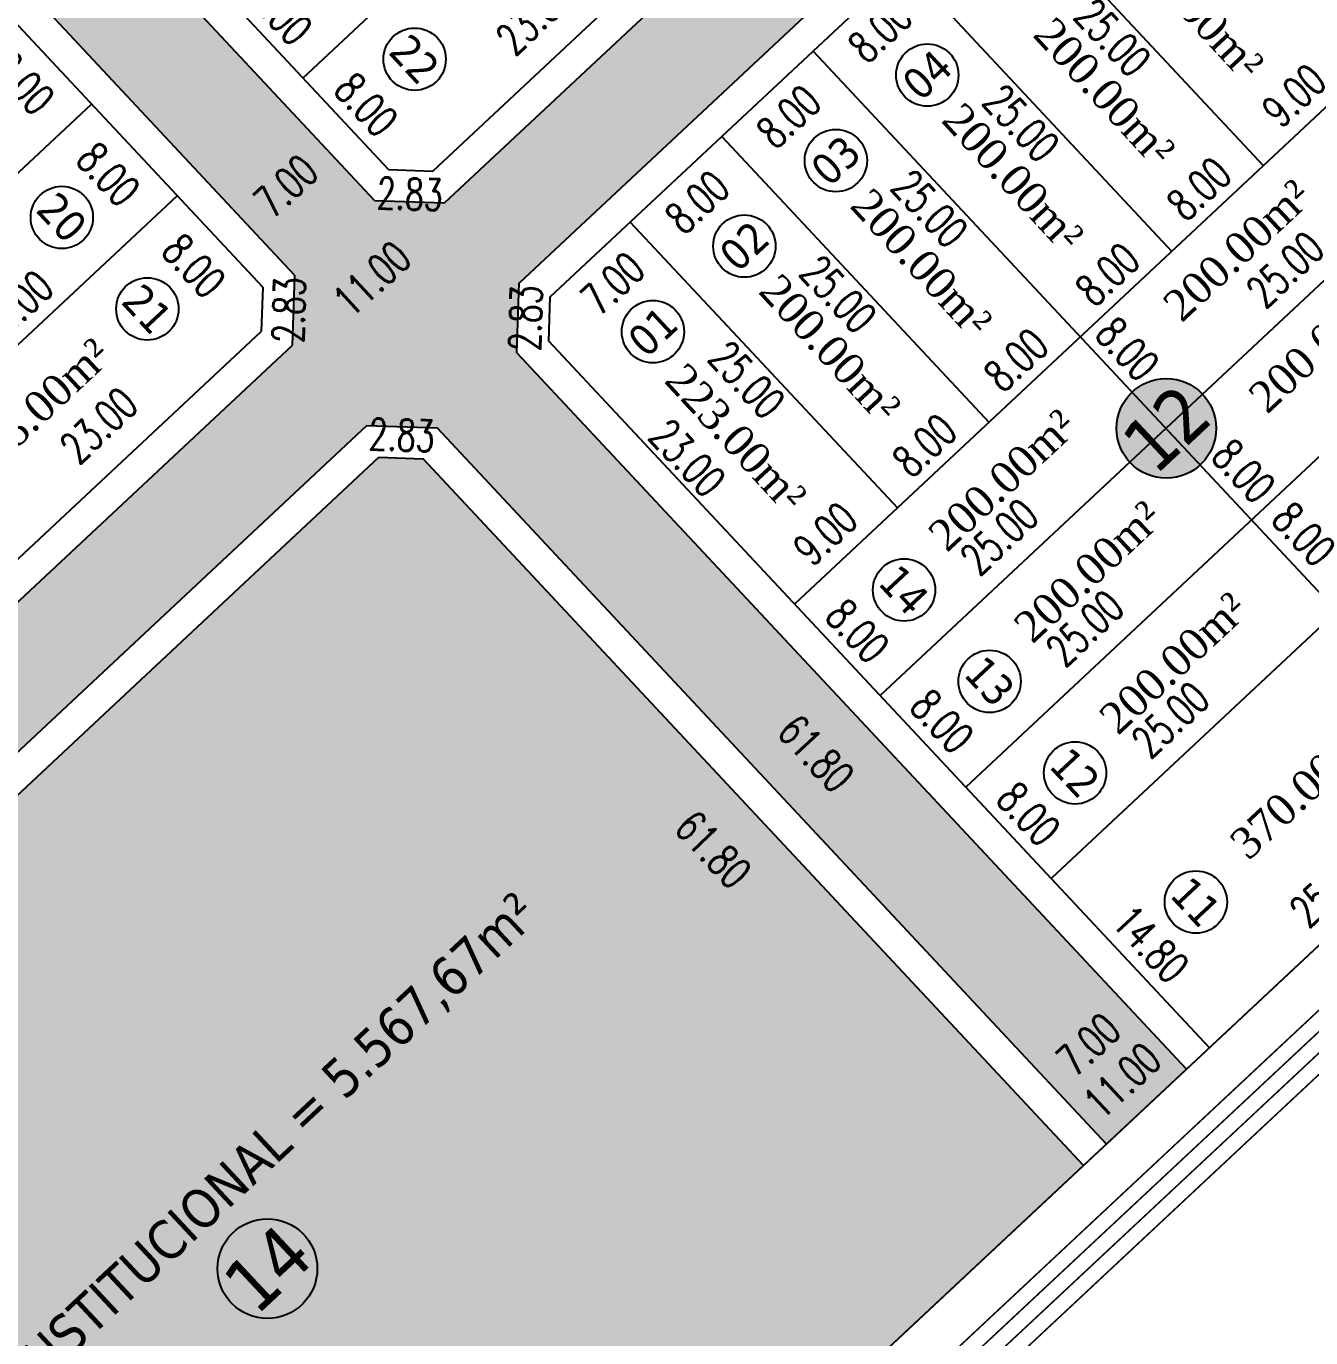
# Model space of a CAD drawing. Header units: metres. Extents: x 437145 to 438174, y 9614495 to 9615043.
# Drawn here: x 437581.3 to 437663.3, y 9614763.3 to 9614847.1 of the extents above; entities that cross this region are included whole.
import ezdxf

# ---------------------------------------------------------------- set-up
doc = ezdxf.new("R2010")
doc.units = ezdxf.units.M
doc.header["$PDMODE"] = 35
doc.header["$PDSIZE"] = 0.1
for name, color, linetype in [('AREA', 7, 'Continuous'), ('COTAS', 10, 'Continuous'), ('Layer3', 1, 'Continuous'), ('M_FIO', 32, 'Continuous'), ('MEIO_FIO', 7, 'Continuous'), ('ÁREA', 7, 'Continuous')]:
    doc.layers.add(name, color=color, linetype=linetype)
doc.layers.add('Borda da Terraplenagem', color=7, linetype='Continuous', lineweight=13)
doc.styles.add('COTAS', font='romans.shx', dxfattribs={"width": 0.7})
doc.styles.add('tahoma', font='tahoma.ttf')
doc.styles.add('ÁREA', font='times.ttf', dxfattribs={"height": 2})
doc.dimstyles.new('C-75', dxfattribs={"dimtxt": 2, "dimasz": 0.2, "dimexe": 0, "dimexo": 0, "dimgap": 1, "dimtad": 0, "dimzin": 4, "dimdsep": 46, "dimtxsty": 'COTAS', "dimblk1": 'BOL-COT', "dimblk2": 'BOL-COT', "dimsah": 1, "dimcen": 0.1, "dimse1": 1, "dimse2": 1, "dimsd1": 1, "dimsd2": 1, "dimclrd": 8, "dimclre": 256, "dimaunit": 1, "dimadec": 3, "dimazin": 0, "dimtfac": 0.5, "dimtix": 1, "dimtmove": 0, "dimatfit": 3, "dimldrblk": 'BOL-COT', "dimfxl": 1, "dimtolj": 1, "dimtzin": 0, "dimarcsym": 0})

# ---------------------------------------------------------------- blocks, each defined once
blk = doc.blocks.new('*D86')
at = {"layer": 'Defpoints', "color": 0, "transparency": 16777216}
for p in [(2804.28, 943.556), (2804.281, 928.756), (2806.074, 928.756)]:
    blk.add_point(p, dxfattribs=at)
at = {"layer": 'Layer3', "transparency": 16777216, "insert": (2806.074, 936.156), "char_height": 2, "attachment_point": 5, "rotation": 270.00204, "style": 'COTAS'}
blk.add_mtext('\\A1;14.80', dxfattribs=at)
blk = doc.blocks.new('BOL-COT')
at = {"layer": 'COTAS'}
for p, q in [((-2, 0), (2, 0)), ((0, -3), (0, 3))]:
    blk.add_line(p, q, dxfattribs=at)
blk.add_circle((0, 0), 0.4, dxfattribs=at)
blk = doc.blocks.new('*D87')
at = {"layer": 'Defpoints', "color": 0, "transparency": 16777216}
for p in [(2845.278, 992.558), (2843.838, 967.558), (2845.279, 967.558)]:
    blk.add_point(p, dxfattribs=at)
at = {"layer": 'Layer3', "transparency": 16777216, "insert": (2843.837, 980.112), "char_height": 2, "attachment_point": 5, "rotation": 270.00204, "style": 'COTAS'}
blk.add_mtext('\\A1;25.00', dxfattribs=at)
blk = doc.blocks.new('*D88')
at = {"layer": 'Defpoints', "color": 0, "transparency": 16777216}
for p in [(2854.278, 990.558), (2852.126, 967.558), (2854.279, 967.558)]:
    blk.add_point(p, dxfattribs=at)
at = {"layer": 'Layer3', "transparency": 16777216, "insert": (2852.126, 979.058), "char_height": 2, "attachment_point": 5, "rotation": 270.00204, "style": 'COTAS'}
blk.add_mtext('\\A1;23.00', dxfattribs=at)
blk = doc.blocks.new('*D92')
at = {"layer": 'Defpoints', "color": 0, "transparency": 16777216}
for p in [(2804.279, 967.556), (2804.279, 959.556), (2806.039, 959.556)]:
    blk.add_point(p, dxfattribs=at)
at = {"layer": 'Layer3', "transparency": 16777216, "insert": (2806.039, 963.556), "char_height": 2, "attachment_point": 5, "rotation": 270.00204, "style": 'COTAS'}
blk.add_mtext('\\A1;8.00', dxfattribs=at)
blk = doc.blocks.new('*D93')
at = {"layer": 'Defpoints', "color": 0, "transparency": 16777216}
for p in [(2804.279, 959.656), (2804.28, 951.656), (2806.039, 951.656)]:
    blk.add_point(p, dxfattribs=at)
at = {"layer": 'Layer3', "transparency": 16777216, "insert": (2806.039, 955.656), "char_height": 2, "attachment_point": 5, "rotation": 270.00204, "style": 'COTAS'}
blk.add_mtext('\\A1;8.00', dxfattribs=at)
blk = doc.blocks.new('*D94')
at = {"layer": 'Defpoints', "color": 0, "transparency": 16777216}
for p in [(2804.28, 951.556), (2804.28, 943.556), (2806.039, 943.556)]:
    blk.add_point(p, dxfattribs=at)
at = {"layer": 'Layer3', "transparency": 16777216, "insert": (2806.039, 947.556), "char_height": 2, "attachment_point": 5, "rotation": 270.00204, "style": 'COTAS'}
blk.add_mtext('\\A1;8.00', dxfattribs=at)
blk = doc.blocks.new('*D95')
at = {"layer": 'Defpoints', "color": 0, "transparency": 16777216}
for p in [(2813.279, 969.503), (2804.279, 967.556), (2813.279, 967.556)]:
    blk.add_point(p, dxfattribs=at)
at = {"layer": 'Layer3', "transparency": 16777216, "insert": (2808.779, 969.503), "char_height": 2, "attachment_point": 5, "rotation": 0.00204, "style": 'COTAS'}
blk.add_mtext('\\A1;9.00', dxfattribs=at)
blk = doc.blocks.new('*D96')
at = {"layer": 'Defpoints', "color": 0, "transparency": 16777216}
for p in [(2821.279, 969.291), (2813.279, 967.556), (2821.279, 967.557)]:
    blk.add_point(p, dxfattribs=at)
at = {"layer": 'Layer3', "transparency": 16777216, "insert": (2817.279, 969.291), "char_height": 2, "attachment_point": 5, "rotation": 0.00204, "style": 'COTAS'}
blk.add_mtext('\\A1;8.00', dxfattribs=at)
blk = doc.blocks.new('*D97')
at = {"layer": 'Defpoints', "color": 0, "transparency": 16777216}
for p in [(2829.279, 969.291), (2821.279, 967.557), (2829.279, 967.557)]:
    blk.add_point(p, dxfattribs=at)
at = {"layer": 'Layer3', "transparency": 16777216, "insert": (2825.279, 969.291), "char_height": 2, "attachment_point": 5, "rotation": 0.00204, "style": 'COTAS'}
blk.add_mtext('\\A1;8.00', dxfattribs=at)
blk = doc.blocks.new('*D98')
at = {"layer": 'Defpoints', "color": 0, "transparency": 16777216}
for p in [(2837.279, 969.291), (2829.279, 967.557), (2837.279, 967.557)]:
    blk.add_point(p, dxfattribs=at)
at = {"layer": 'Layer3', "transparency": 16777216, "insert": (2833.279, 969.291), "char_height": 2, "attachment_point": 5, "rotation": 0.00204, "style": 'COTAS'}
blk.add_mtext('\\A1;8.00', dxfattribs=at)
blk = doc.blocks.new('*D99')
at = {"layer": 'Defpoints', "color": 0, "transparency": 16777216}
for p in [(2845.279, 969.292), (2837.279, 967.557), (2845.279, 967.558)]:
    blk.add_point(p, dxfattribs=at)
at = {"layer": 'Layer3', "transparency": 16777216, "insert": (2841.279, 969.292), "char_height": 2, "attachment_point": 5, "rotation": 0.00204, "style": 'COTAS'}
blk.add_mtext('\\A1;8.00', dxfattribs=at)
blk = doc.blocks.new('*D100')
at = {"layer": 'Defpoints', "color": 0, "transparency": 16777216}
for p in [(2854.279, 969.505), (2845.279, 967.558), (2854.279, 967.558)]:
    blk.add_point(p, dxfattribs=at)
at = {"layer": 'Layer3', "transparency": 16777216, "insert": (2849.779, 969.504), "char_height": 2, "attachment_point": 5, "rotation": 0.00204, "style": 'COTAS'}
blk.add_mtext('\\A1;9.00', dxfattribs=at)
blk = doc.blocks.new('*D101')
at = {"layer": 'Defpoints', "color": 0, "transparency": 16777216}
for p in [(2829.28, 930.974), (2804.281, 928.756), (2829.281, 928.757)]:
    blk.add_point(p, dxfattribs=at)
at = {"layer": 'Layer3', "transparency": 16777216, "insert": (2816.78, 930.973), "char_height": 2, "attachment_point": 5, "rotation": 0.00204, "style": 'COTAS'}
blk.add_mtext('\\A1;25.00', dxfattribs=at)
blk = doc.blocks.new('*D102')
at = {"layer": 'Defpoints', "color": 0, "transparency": 16777216}
for p in [(2829.28, 945.774), (2804.28, 943.556), (2829.28, 943.557)]:
    blk.add_point(p, dxfattribs=at)
at = {"layer": 'Layer3', "transparency": 16777216, "insert": (2816.78, 945.773), "char_height": 2, "attachment_point": 5, "rotation": 0.00204, "style": 'COTAS'}
blk.add_mtext('\\A1;25.00', dxfattribs=at)
blk = doc.blocks.new('*D103')
at = {"layer": 'Defpoints', "color": 0, "transparency": 16777216}
for p in [(2829.28, 953.774), (2804.28, 951.556), (2829.28, 951.557)]:
    blk.add_point(p, dxfattribs=at)
at = {"layer": 'Layer3', "transparency": 16777216, "insert": (2816.78, 953.773), "char_height": 2, "attachment_point": 5, "rotation": 0.00204, "style": 'COTAS'}
blk.add_mtext('\\A1;25.00', dxfattribs=at)
blk = doc.blocks.new('*D104')
at = {"layer": 'Defpoints', "color": 0, "transparency": 16777216}
for p in [(2829.279, 961.774), (2804.279, 959.556), (2829.279, 959.557)]:
    blk.add_point(p, dxfattribs=at)
at = {"layer": 'Layer3', "transparency": 16777216, "insert": (2816.779, 961.773), "char_height": 2, "attachment_point": 5, "rotation": 0.00204, "style": 'COTAS'}
blk.add_mtext('\\A1;25.00', dxfattribs=at)
blk = doc.blocks.new('*D106')
at = {"layer": 'Defpoints', "color": 0, "transparency": 16777216}
for p in [(2854.28, 945.775), (2829.28, 943.557), (2854.28, 943.558)]:
    blk.add_point(p, dxfattribs=at)
at = {"layer": 'Layer3', "transparency": 16777216, "insert": (2841.78, 945.774), "char_height": 2, "attachment_point": 5, "rotation": 0.00204, "style": 'COTAS'}
blk.add_mtext('\\A1;25.00', dxfattribs=at)
blk = doc.blocks.new('*D107')
at = {"layer": 'Defpoints', "color": 0, "transparency": 16777216}
for p in [(2854.28, 953.775), (2829.28, 951.557), (2854.28, 951.558)]:
    blk.add_point(p, dxfattribs=at)
at = {"layer": 'Layer3', "transparency": 16777216, "insert": (2841.78, 953.774), "char_height": 2, "attachment_point": 5, "rotation": 0.00204, "style": 'COTAS'}
blk.add_mtext('\\A1;25.00', dxfattribs=at)
blk = doc.blocks.new('*D108')
at = {"layer": 'Defpoints', "color": 0, "transparency": 16777216}
for p in [(2854.279, 961.775), (2829.279, 959.557), (2854.279, 959.558)]:
    blk.add_point(p, dxfattribs=at)
at = {"layer": 'Layer3', "transparency": 16777216, "insert": (2841.779, 961.774), "char_height": 2, "attachment_point": 5, "rotation": 0.00204, "style": 'COTAS'}
blk.add_mtext('\\A1;25.00', dxfattribs=at)
blk = doc.blocks.new('*D109')
at = {"layer": 'Defpoints', "color": 0, "transparency": 16777216}
for p in [(2837.278, 992.557), (2835.838, 967.557), (2837.279, 967.557)]:
    blk.add_point(p, dxfattribs=at)
at = {"layer": 'Layer3', "transparency": 16777216, "insert": (2835.837, 980.112), "char_height": 2, "attachment_point": 5, "rotation": 270.00204, "style": 'COTAS'}
blk.add_mtext('\\A1;25.00', dxfattribs=at)
blk = doc.blocks.new('*D110')
at = {"layer": 'Defpoints', "color": 0, "transparency": 16777216}
for p in [(2829.278, 992.557), (2827.838, 967.557), (2829.279, 967.557)]:
    blk.add_point(p, dxfattribs=at)
at = {"layer": 'Layer3', "transparency": 16777216, "insert": (2827.837, 980.112), "char_height": 2, "attachment_point": 5, "rotation": 270.00204, "style": 'COTAS'}
blk.add_mtext('\\A1;25.00', dxfattribs=at)
blk = doc.blocks.new('*D111')
at = {"layer": 'Defpoints', "color": 0, "transparency": 16777216}
for p in [(2821.278, 992.557), (2819.838, 967.557), (2821.279, 967.557)]:
    blk.add_point(p, dxfattribs=at)
at = {"layer": 'Layer3', "transparency": 16777216, "insert": (2819.837, 980.111), "char_height": 2, "attachment_point": 5, "rotation": 270.00204, "style": 'COTAS'}
blk.add_mtext('\\A1;25.00', dxfattribs=at)
blk = doc.blocks.new('*D112')
at = {"layer": 'Defpoints', "color": 0, "transparency": 16777216}
for p in [(2813.278, 992.556), (2811.838, 967.556), (2813.279, 967.556)]:
    blk.add_point(p, dxfattribs=at)
at = {"layer": 'Layer3', "transparency": 16777216, "insert": (2811.837, 980.111), "char_height": 2, "attachment_point": 5, "rotation": 270.00204, "style": 'COTAS'}
blk.add_mtext('\\A1;25.00', dxfattribs=at)
blk = doc.blocks.new('*D113')
at = {"layer": 'Defpoints', "color": 0, "transparency": 16777216}
for p in [(2821.278, 990.565), (2813.278, 988.831), (2821.278, 988.831)]:
    blk.add_point(p, dxfattribs=at)
at = {"layer": 'Layer3', "transparency": 16777216, "insert": (2817.278, 990.565), "char_height": 2, "attachment_point": 5, "rotation": 0.00204, "style": 'COTAS'}
blk.add_mtext('\\A1;8.00', dxfattribs=at)
blk = doc.blocks.new('*D114')
at = {"layer": 'Defpoints', "color": 0, "transparency": 16777216}
for p in [(2829.278, 990.565), (2821.278, 988.831), (2829.278, 988.831)]:
    blk.add_point(p, dxfattribs=at)
at = {"layer": 'Layer3', "transparency": 16777216, "insert": (2825.278, 990.565), "char_height": 2, "attachment_point": 5, "rotation": 0.00204, "style": 'COTAS'}
blk.add_mtext('\\A1;8.00', dxfattribs=at)
blk = doc.blocks.new('*D115')
at = {"layer": 'Defpoints', "color": 0, "transparency": 16777216}
for p in [(2837.278, 990.566), (2829.278, 988.831), (2837.278, 988.831)]:
    blk.add_point(p, dxfattribs=at)
at = {"layer": 'Layer3', "transparency": 16777216, "insert": (2833.278, 990.565), "char_height": 2, "attachment_point": 5, "rotation": 0.00204, "style": 'COTAS'}
blk.add_mtext('\\A1;8.00', dxfattribs=at)
blk = doc.blocks.new('*D118')
at = {"layer": 'Defpoints', "color": 0, "transparency": 16777216}
for p in [(2806.278, 992.567), (2813.278, 992.556), (2806.275, 990.461)]:
    blk.add_point(p, dxfattribs=at)
at = {"layer": 'Layer3', "transparency": 16777216, "insert": (2809.775, 990.455), "char_height": 2, "attachment_point": 5, "rotation": 359.91214, "style": 'COTAS'}
blk.add_mtext('\\A1;7.00', dxfattribs=at)
blk = doc.blocks.new('*D119')
at = {"layer": 'Defpoints', "color": 0, "transparency": 16777216}
for p in [(2832.999, 968.943), (2830.94, 960.943), (2832.999, 960.943)]:
    blk.add_point(p, dxfattribs=at)
at = {"layer": 'Layer3', "transparency": 16777216, "insert": (2830.94, 964.943), "char_height": 2, "attachment_point": 5, "rotation": 270.00204, "style": 'COTAS'}
blk.add_mtext('\\A1;8.00', dxfattribs=at)
blk = doc.blocks.new('*D120')
at = {"layer": 'Defpoints', "color": 0, "transparency": 16777216}
for p in [(2833.098, 958.174), (2831.04, 950.174), (2833.099, 950.174)]:
    blk.add_point(p, dxfattribs=at)
at = {"layer": 'Layer3', "transparency": 16777216, "insert": (2831.04, 954.174), "char_height": 2, "attachment_point": 5, "rotation": 270.00204, "style": 'COTAS'}
blk.add_mtext('\\A1;8.00', dxfattribs=at)
blk = doc.blocks.new('*D122')
at = {"layer": 'Defpoints', "color": 0, "transparency": 16777216}
for p in [(2833.158, 952.605), (2831.099, 944.605), (2833.158, 944.605)]:
    blk.add_point(p, dxfattribs=at)
at = {"layer": 'Layer3', "transparency": 16777216, "insert": (2831.099, 948.605), "char_height": 2, "attachment_point": 5, "rotation": 270.00204, "style": 'COTAS'}
blk.add_mtext('\\A1;8.00', dxfattribs=at)
blk = doc.blocks.new('*D714')
at = {"layer": 'Defpoints', "color": 0, "transparency": 16777216}
for p in [(2793.277, 1029.556), (2790.998, 1021.556), (2793.277, 1021.556)]:
    blk.add_point(p, dxfattribs=at)
at = {"layer": 'Layer3', "transparency": 16777216, "insert": (2790.997, 1025.556), "char_height": 2, "attachment_point": 5, "rotation": 270.00204, "style": 'COTAS'}
blk.add_mtext('\\A1;8.00', dxfattribs=at)
blk = doc.blocks.new('*D715')
at = {"layer": 'Defpoints', "color": 0, "transparency": 16777216}
for p in [(2768.277, 1023.399), (2768.277, 1021.555), (2793.277, 1021.556)]:
    blk.add_point(p, dxfattribs=at)
at = {"layer": 'Layer3', "transparency": 16777216, "insert": (2780.777, 1023.399), "char_height": 2, "attachment_point": 5, "rotation": 0.00204, "style": 'COTAS'}
blk.add_mtext('\\A1;25.00', dxfattribs=at)
blk = doc.blocks.new('*D719')
at = {"layer": 'Defpoints', "color": 0, "transparency": 16777216}
for p in [(2793.277, 1021.556), (2790.998, 1013.556), (2793.278, 1013.556)]:
    blk.add_point(p, dxfattribs=at)
at = {"layer": 'Layer3', "transparency": 16777216, "insert": (2790.998, 1017.556), "char_height": 2, "attachment_point": 5, "rotation": 270.00204, "style": 'COTAS'}
blk.add_mtext('\\A1;8.00', dxfattribs=at)
blk = doc.blocks.new('*D720')
at = {"layer": 'Defpoints', "color": 0, "transparency": 16777216}
for p in [(2768.277, 1015.399), (2768.278, 1013.555), (2793.278, 1013.556)]:
    blk.add_point(p, dxfattribs=at)
at = {"layer": 'Layer3', "transparency": 16777216, "insert": (2780.777, 1015.399), "char_height": 2, "attachment_point": 5, "rotation": 0.00204, "style": 'COTAS'}
blk.add_mtext('\\A1;25.00', dxfattribs=at)
blk = doc.blocks.new('*D724')
at = {"layer": 'Defpoints', "color": 0, "transparency": 16777216}
for p in [(2793.278, 1013.556), (2790.998, 1005.556), (2793.278, 1005.556)]:
    blk.add_point(p, dxfattribs=at)
at = {"layer": 'Layer3', "transparency": 16777216, "insert": (2790.998, 1009.556), "char_height": 2, "attachment_point": 5, "rotation": 270.00204, "style": 'COTAS'}
blk.add_mtext('\\A1;8.00', dxfattribs=at)
blk = doc.blocks.new('*D725')
at = {"layer": 'Defpoints', "color": 0, "transparency": 16777216}
for p in [(2768.106, 1006.262), (2768.106, 1002.432), (2791.106, 1002.433)]:
    blk.add_point(p, dxfattribs=at)
at = {"layer": 'Layer3', "transparency": 16777216, "insert": (2779.606, 1006.262), "char_height": 2, "attachment_point": 5, "rotation": 0.00204, "style": 'COTAS'}
blk.add_mtext('\\A1;23.00', dxfattribs=at)
blk = doc.blocks.new('*D812')
at = {"layer": 'Defpoints', "color": 0, "transparency": 16777216}
for p in [(2804.277, 1021.556), (2804.278, 1013.556), (2806.07, 1013.556)]:
    blk.add_point(p, dxfattribs=at)
at = {"layer": 'Layer3', "transparency": 16777216, "insert": (2806.07, 1017.556), "char_height": 2, "attachment_point": 5, "rotation": 270.00204, "style": 'COTAS'}
blk.add_mtext('\\A1;8.00', dxfattribs=at)
blk = doc.blocks.new('*D814')
at = {"layer": 'Defpoints', "color": 0, "transparency": 16777216}
for p in [(2829.277, 1015.592), (2804.278, 1013.547), (2829.278, 1013.557)]:
    blk.add_point(p, dxfattribs=at)
at = {"layer": 'Layer3', "transparency": 16777216, "insert": (2816.777, 1015.587), "char_height": 2, "attachment_point": 5, "rotation": 0.02224, "style": 'COTAS'}
blk.add_mtext('\\A1;25.00', dxfattribs=at)
blk = doc.blocks.new('*D817')
at = {"layer": 'Defpoints', "color": 0, "transparency": 16777216}
for p in [(2804.278, 1013.556), (2804.278, 1005.556), (2806.07, 1005.556)]:
    blk.add_point(p, dxfattribs=at)
at = {"layer": 'Layer3', "transparency": 16777216, "insert": (2806.07, 1009.556), "char_height": 2, "attachment_point": 5, "rotation": 270.00204, "style": 'COTAS'}
blk.add_mtext('\\A1;8.00', dxfattribs=at)
blk = doc.blocks.new('*D818')
at = {"layer": 'Defpoints', "color": 0, "transparency": 16777216}
for p in [(2829.278, 1006.307), (2806.278, 1003.556), (2829.278, 1003.557)]:
    blk.add_point(p, dxfattribs=at)
at = {"layer": 'Layer3', "transparency": 16777216, "insert": (2817.778, 1006.307), "char_height": 2, "attachment_point": 5, "rotation": 0.00204, "style": 'COTAS'}
blk.add_mtext('\\A1;23.00', dxfattribs=at)
blk = doc.blocks.new('*D843')
at = {"layer": 'Defpoints', "color": 0, "transparency": 16777216}
for p in [(2793.567, 1005.282), (2791.567, 1003.282), (2792.501, 1002.348)]:
    blk.add_point(p, dxfattribs=at)
at = {"layer": 'Layer3', "transparency": 16777216, "insert": (2793.501, 1003.348), "char_height": 2, "attachment_point": 5, "rotation": 45.00205, "style": 'COTAS'}
blk.add_mtext('\\A1;2.83', dxfattribs=at)
blk = doc.blocks.new('*D844')
at = {"layer": 'Defpoints', "color": 0, "transparency": 16777216}
for p in [(2804.278, 1005.556), (2806.278, 1003.556), (2805.212, 1002.49)]:
    blk.add_point(p, dxfattribs=at)
at = {"layer": 'Layer3', "transparency": 16777216, "insert": (2804.212, 1003.49), "char_height": 2, "attachment_point": 5, "rotation": 315.00204, "style": 'COTAS'}
blk.add_mtext('\\A1;2.83', dxfattribs=at)
blk = doc.blocks.new('*D908')
at = {"layer": 'Defpoints', "color": 0, "transparency": 16777216}
for p in [(2793.278, 990.556), (2789.77, 928.756), (2793.281, 928.756)]:
    blk.add_point(p, dxfattribs=at)
at = {"layer": 'Layer3', "transparency": 16777216, "insert": (2789.769, 959.656), "char_height": 2, "attachment_point": 5, "rotation": 270.00204, "style": 'COTAS'}
blk.add_mtext('\\A1;61.80', dxfattribs=at)
blk = doc.blocks.new('*D849')
at = {"layer": 'Defpoints', "color": 0, "transparency": 16777216}
for p in [(2791.278, 992.556), (2794.317, 991.595), (2793.278, 990.556)]:
    blk.add_point(p, dxfattribs=at)
at = {"layer": 'Layer3', "transparency": 16777216, "insert": (2793.317, 992.595), "char_height": 2, "attachment_point": 5, "rotation": 315.00204, "style": 'COTAS'}
blk.add_mtext('\\A1;2.83', dxfattribs=at)
blk = doc.blocks.new('*D870')
at = {"layer": 'Defpoints', "color": 0, "transparency": 16777216}
for p in [(2805.194, 993.64), (2806.278, 992.556), (2804.278, 990.556)]:
    blk.add_point(p, dxfattribs=at)
at = {"layer": 'Layer3', "transparency": 16777216, "insert": (2804.194, 992.64), "char_height": 2, "attachment_point": 5, "rotation": 45.00204, "style": 'COTAS'}
blk.add_mtext('\\A1;2.83', dxfattribs=at)
blk = doc.blocks.new('*D874')
at = {"layer": 'Defpoints', "color": 0, "transparency": 16777216}
for p in [(2804.28, 931.028), (2793.281, 928.756), (2804.281, 928.756)]:
    blk.add_point(p, dxfattribs=at)
at = {"layer": 'Layer3', "transparency": 16777216, "insert": (2798.78, 931.028), "char_height": 2, "attachment_point": 5, "rotation": 0.00204, "style": 'COTAS'}
blk.add_mtext('\\A1;11.00', dxfattribs=at)
blk = doc.blocks.new('*D875')
at = {"layer": 'Defpoints', "color": 0, "transparency": 16777216}
for p in [(2795.28, 934.72), (2802.28, 934.72), (2802.28, 934.186)]:
    blk.add_point(p, dxfattribs=at)
at = {"layer": 'Layer3', "transparency": 16777216, "insert": (2798.78, 934.186), "char_height": 2, "attachment_point": 5, "rotation": 0.00204, "style": 'COTAS'}
blk.add_mtext('\\A1;7.00', dxfattribs=at)
blk = doc.blocks.new('*D884')
at = {"layer": 'Defpoints', "color": 0, "transparency": 16777216}
for p in [(2793.278, 1005.664), (2804.278, 1005.556), (2804.234, 1001.132)]:
    blk.add_point(p, dxfattribs=at)
at = {"layer": 'Layer3', "transparency": 16777216, "insert": (2798.734, 1001.186), "char_height": 2, "attachment_point": 5, "rotation": 359.43568, "style": 'COTAS'}
blk.add_mtext('\\A1;11.00', dxfattribs=at)
blk = doc.blocks.new('*D885')
at = {"layer": 'Defpoints', "color": 0, "transparency": 16777216}
for p in [(2795.278, 1009.266), (2802.278, 1009.266), (2802.278, 1009.266)]:
    blk.add_point(p, dxfattribs=at)
at = {"layer": 'Layer3', "transparency": 16777216, "insert": (2798.778, 1009.266), "char_height": 2, "attachment_point": 5, "rotation": 0.00204, "style": 'COTAS'}
blk.add_mtext('\\A1;7.00', dxfattribs=at)
blk = doc.blocks.new('*D904')
at = {"layer": 'Defpoints', "color": 0, "transparency": 16777216}
for p in [(2804.278, 990.556), (2805.652, 990.556), (2804.279, 967.556)]:
    blk.add_point(p, dxfattribs=at)
at = {"layer": 'Layer3', "transparency": 16777216, "insert": (2805.652, 979.056), "char_height": 2, "attachment_point": 5, "rotation": 270.00204, "style": 'COTAS'}
blk.add_mtext('\\A1;23.00', dxfattribs=at)
blk = doc.blocks.new('*D905')
at = {"layer": 'Defpoints', "color": 0, "transparency": 16777216}
for p in [(2798.758, 990.556), (2804.278, 990.556), (2804.281, 928.756)]:
    blk.add_point(p, dxfattribs=at)
at = {"layer": 'Layer3', "transparency": 16777216, "insert": (2798.759, 959.656), "char_height": 2, "attachment_point": 5, "rotation": 270.00204, "style": 'COTAS'}
blk.add_mtext('\\A1;61.80', dxfattribs=at)
blk = doc.blocks.new('*D913')
at = {"layer": 'Defpoints', "color": 0, "transparency": 16777216}
for p in [(2791.28, 932.099), (2703.951, 928.74), (2791.281, 928.743)]:
    blk.add_point(p, dxfattribs=at)
at = {"layer": 'Layer3', "transparency": 16777216, "insert": (2748.874, 932.097), "char_height": 2, "attachment_point": 5, "rotation": 0.00204, "style": 'COTAS'}
blk.add_mtext('\\A1;87.33', dxfattribs=at)
blk = doc.blocks.new('*D914')
at = {"layer": 'Defpoints', "color": 0, "transparency": 16777216}
for p in [(2705.948, 992.54), (2789.278, 992.543), (2705.948, 989.182)]:
    blk.add_point(p, dxfattribs=at)
at = {"layer": 'Layer3', "transparency": 16777216, "insert": (2747.613, 989.183), "char_height": 2, "attachment_point": 5, "rotation": 0.00204, "style": 'COTAS'}
blk.add_mtext('\\A1;83.33', dxfattribs=at)
blk = doc.blocks.new('*D916')
at = {"layer": 'Defpoints', "color": 0, "transparency": 16777216}
for p in [(2793.28, 932.111), (2705.951, 928.753), (2793.281, 928.756)]:
    blk.add_point(p, dxfattribs=at)
at = {"layer": 'Layer3', "transparency": 16777216, "insert": (2750.874, 932.11), "char_height": 2, "attachment_point": 5, "rotation": 0.00204, "style": 'COTAS'}
blk.add_mtext('\\A1;87.33', dxfattribs=at)
blk = doc.blocks.new('atutu')
h = blk.add_hatch(color=252)
h.dxf.hatch_style = 1
h.paths.add_polyline_path([(2863.271, 1159.558), (2832.441, 1159.557), (2829.27, 1162.729), (2829.271, 1186.557), (2822.271, 1186.557), (2822.27, 1162.728), (2819.098, 1159.557), (2712.444, 1159.553), (2709.272, 1162.724), (2709.271, 1186.548), (2702.271, 1186.553), (2702.272, 1162.724), (2699.101, 1159.552), (2531.944, 1159.546), (2528.772, 1162.718), (2528.771, 1186.546), (2521.771, 1186.546), (2521.772, 1162.718), (2518.601, 1159.546), (2436.444, 1159.543), (2433.273, 1162.713), (2433.273, 1186.282), (2426.273, 1186.282), (2426.282, 928.758), (2433.282, 928.743), (2433.28, 991.384), (2436.439, 994.543), (2521.437, 994.546), (2521.437, 994.546), (2524.218, 994.546), (2531.218, 994.546), (2534.78, 994.547), (2534.769, 994.547), (2792.107, 994.556), (2795.278, 991.384), (2795.281, 928.756), (2802.281, 928.756), (2802.278, 991.395), (2805.439, 994.556), (2853.118, 994.558), (2856.278, 991.397), (2856.281, 928.758), (2863.271, 928.758)])
h.paths.add_polyline_path([(2612.273, 1149.378), (2612.278, 1004.721), (2609.106, 1001.549), (2561.45, 1001.548), (2558.278, 1004.719), (2558.273, 1149.376), (2561.444, 1152.548), (2609.101, 1152.549)], flags=16)
h.paths.add_polyline_path([(2619.273, 1149.378), (2622.444, 1152.55), (2670.101, 1152.551), (2673.273, 1149.38), (2673.278, 1004.723), (2670.106, 1001.551), (2622.45, 1001.55), (2619.278, 1004.721)], flags=16)
h.paths.add_polyline_path([(2551.273, 1149.376), (2551.278, 1004.719), (2548.106, 1001.547), (2500.45, 1001.545), (2497.278, 1004.717), (2497.273, 1149.374), (2500.444, 1152.545), (2548.101, 1152.547)], flags=16)
h.paths.add_polyline_path([(2680.273, 1149.38), (2683.444, 1152.552), (2731.101, 1152.554), (2734.273, 1149.382), (2734.278, 1004.725), (2731.106, 1001.554), (2683.45, 1001.552), (2680.278, 1004.723)], flags=16)
h.paths.add_polyline_path([(2490.273, 1149.373), (2490.278, 1004.717), (2487.106, 1001.545), (2436.452, 1001.543), (2433.279, 1004.716), (2433.274, 1149.373), (2436.444, 1152.543), (2487.101, 1152.545)], flags=16)
h.paths.add_polyline_path([(2741.273, 1149.382), (2744.444, 1152.554), (2792.101, 1152.556), (2795.273, 1149.384), (2795.278, 1004.727), (2792.106, 1001.556), (2744.45, 1001.554), (2741.278, 1004.725)], flags=16)
h.paths.add_polyline_path([(2802.273, 1149.384), (2805.444, 1152.556), (2853.101, 1152.558), (2856.273, 1149.386), (2856.278, 1004.73), (2853.106, 1001.558), (2805.45, 1001.556), (2802.278, 1004.728)], flags=16)
at = {"layer": 'Layer3'}
h = blk.add_hatch(color=101, dxfattribs=at)
h.dxf.hatch_style = 1
h.set_gradient(color1=(131, 236, 156), color2=(83, 228, 117), one_color=1, tint=0.61)
h.paths.add_polyline_path([(2752.999, 957.366, 1), (2748.371, 961.737, 1)])
h = blk.add_hatch(color=101, dxfattribs=at)
h.dxf.hatch_style = 1
h.set_gradient(color1=(131, 236, 156), color2=(83, 228, 117), one_color=1, tint=0.61)
h.paths.add_polyline_path([(2831.606, 957.357, 1), (2826.978, 961.727, 1)])
at = {"layer": 'MEIO_FIO'}
h = blk.add_hatch(dxfattribs=at)
h.set_pattern_fill('AR-CONC', color=5, scale=0.2)
h.set_pattern_definition([(50, (-474828.2892, -9591283.5444), (1.4345203652, -0.12550426997), [0.15, -1.65]), (355, (-474828.2892, -9591283.5444), (-0.27750266723, 1.5043842674), [0.12, -1.32]), (100.45144446, (-474828.1696, -9591283.5549), (1.15701769345, 1.37887998194), [0.127480384, -1.402284224]), (46.1842, (-474828.2892, -9591283.1444), (2.13448266134, -0.3310385616), [0.225, -2.475]), (96.63563549, (-474828.1113, -9591283.172), (1.86932389135, 1.94823720155), [0.191220684, -2.10342752]), (351.18416399, (-474828.2892, -9591283.1444), (1.8693238901, 1.94823720054), [0.18, -1.980000002]), (21, (-474828.0892, -9591283.2444), (1.19381410424, -0.80523778133), [0.15, -1.65]), (326, (-474828.0892, -9591283.2444), (0.48663066384, 1.4503000901), [0.12, -1.32]), (71.45144474, (-474827.9897, -9591283.3115), (1.68044475346, 0.64506230561), [0.12748038, -1.402284224]), (37.5, (-474828.2892, -9591283.54443), (0.024319710635, 0.665787707663), [0, -1.304, 0, -1.34, 0, -1.325]), (7.5, (-474828.2892, -9591283.5444), (0.526139074884, 0.788823423765), [0, -0.764, 0, -1.274, 0, -0.505]), (327.5, (-474828.7352, -9591283.54443), (1.067644872345, -0.04510974347), [0, -0.5, 0, -1.56, 0, -2.07]), (317.5, (-474828.9352, -9591283.5444), (1.166372338685, 0.200209964665), [0, -0.65, 0, -1.036, 0, -1.47])])
h.paths.add_polyline_path([(2707.948, 992.553), (2705.948, 990.553), (2705.951, 930.175, -0.414224), (2707.358, 928.768), (2793.281, 928.768), (2793.278, 990.556), (2791.278, 992.556)])
h.paths.add_polyline_path([(2753.868, 959.551, -1), (2747.502, 959.551, -1)], flags=0)
h.paths.add_polyline_path([(2747.574, 930.61), (2754.174, 930.61), (2754.174, 933.61), (2747.574, 933.61)], flags=24)
h.paths.add_polyline_path([(2788.586, 962.922), (2788.586, 956.389), (2791.586, 956.389), (2791.586, 962.922)], flags=24)
h.paths.add_polyline_path([(2746.313, 987.696), (2752.913, 987.696), (2752.913, 990.696), (2746.313, 990.696)], flags=24)
h.paths.add_polyline_path([(2708.209, 962.919), (2708.209, 956.386), (2711.209, 956.386), (2711.209, 962.919)], flags=24)
h.paths.add_polyline_path([(2746.977, 955.932), (2753.982, 955.932), (2753.982, 963.493), (2746.976, 963.493)], flags=24)
h.paths.add_polyline_path([(2724.621, 962.405), (2783.404, 962.359), (2783.409, 968.452), (2724.626, 968.497)], flags=24)
at = {"layer": 'Layer3', "color": 0}
for p, q in [((2793.278, 1005.556), (2791.278, 1003.556)), ((2804.278, 1005.556), (2806.278, 1003.556)), ((2804.278, 990.567), (2806.278, 992.567))]:
    blk.add_line(p, q, dxfattribs=at)
for points in [[(2829.271, 1186.553), (2863.271, 1186.554), (2863.271, 928.758), (2435.281, 928.759)], [(2793.278, 1005.556), (2793.273, 1148.556)], [(2804.278, 1005.556), (2804.273, 1148.556)], [(2743.277, 1021.554), (2793.277, 1021.556)], [(2743.278, 1013.554), (2793.278, 1013.556)], [(2804.278, 1013.556), (2854.278, 1013.558)], [(2745.278, 1003.554), (2791.278, 1003.556)], [(2806.278, 1003.556), (2852.278, 1003.558)], [(2707.948, 992.553), (2791.278, 992.556)], [(2707.948, 992.553), (2791.278, 992.556)], [(2791.278, 992.556), (2793.278, 990.556)], [(2806.278, 992.556), (2852.278, 992.558)], [(2813.278, 992.556), (2813.279, 967.556)], [(2821.278, 992.557), (2821.279, 967.557)], [(2829.278, 992.557), (2829.281, 928.757)], [(2837.278, 992.557), (2837.279, 967.557)], [(2845.278, 992.558), (2845.279, 967.558)], [(2793.281, 928.756), (2793.278, 990.556)], [(2804.281, 928.756), (2804.278, 990.556)], [(2854.279, 967.558), (2804.279, 967.556)], [(2854.279, 959.558), (2804.279, 959.556)], [(2854.28, 951.558), (2804.28, 951.556)], [(2854.28, 943.558), (2804.28, 943.556)], [(2426.282, 928.758), (2863.281, 928.758)]]:
    blk.add_lwpolyline(points, dxfattribs=at)
for centre, radius in [((2786.947, 1017.576), 1.991), ((2786.948, 1009.576), 1.991), ((2810.317, 1009.568), 1.991), ((2809.55, 986.456), 1.991), ((2817.55, 986.457), 1.991), ((2825.55, 986.457), 1.991), ((2833.55, 986.457), 1.991), ((2810.007, 963.446), 1.991), ((2750.685, 959.551), 3.183), ((2829.292, 959.542), 3.183), ((2810.007, 955.446), 1.991), ((2810.007, 947.446), 1.991), ((2810.008, 936.15), 1.991)]:
    blk.add_circle(centre, radius, dxfattribs=at)
at = {"layer": 'M_FIO'}
for p, q in [((2795.278, 1004.727), (2792.106, 1001.556)), ((2795.278, 1004.727), (2792.106, 1001.556)), ((2802.278, 1004.728), (2805.45, 1001.556)), ((2802.278, 1004.728), (2805.45, 1001.556)), ((2802.278, 991.395), (2805.45, 994.567)), ((2802.278, 991.395), (2805.45, 994.567))]:
    blk.add_line(p, q, dxfattribs=at)
for points in [[(2795.278, 1004.727), (2795.273, 1149.384)], [(2795.278, 1004.727), (2795.273, 1149.384)], [(2802.278, 1004.728), (2802.273, 1149.384)], [(2802.278, 1004.728), (2802.273, 1149.384)], [(2744.45, 1001.554), (2792.106, 1001.556)], [(2744.45, 1001.554), (2792.106, 1001.556)], [(2805.45, 1001.556), (2853.106, 1001.558)], [(2805.45, 1001.556), (2853.106, 1001.558)], [(2707.12, 994.553), (2792.107, 994.556)], [(2707.12, 994.553), (2792.107, 994.556)], [(2792.107, 994.556), (2795.278, 991.384)], [(2792.107, 994.556), (2795.278, 991.384)], [(2805.45, 994.556), (2853.107, 994.558)], [(2805.45, 994.556), (2853.107, 994.558)], [(2795.281, 928.756), (2795.278, 991.384)], [(2795.281, 928.756), (2795.278, 991.384)], [(2802.281, 928.756), (2802.278, 991.384)], [(2802.281, 928.756), (2802.278, 991.384)], [(2795.281, 928.756), (2802.281, 928.756)]]:
    blk.add_lwpolyline(points, dxfattribs=at)
at = {"layer": 'AREA', "color": 0, "linetype": 'ByBlock', "lineweight": -2, "style": 'tahoma'}
blk.add_text('ÁREA INSTITUCIONAL = 5.567,67m²', height=2.5, rotation=359.95573, dxfattribs=at).set_placement((2725.654, 964.041))
at = {"layer": 'Layer3', "color": 5, "char_height": 2, "attachment_point": 5, "style": 'tahoma'}
for s, insert, rotation in [('\\A1;20', (2786.947, 1017.576), 270.04973), ('\\A1;21', (2786.948, 1009.576), 270.04973), ('\\A1;22', (2810.317, 1009.568), 270.04973), ('\\A1;01', (2809.55, 986.456), 0.00204), ('\\A1;02', (2817.55, 986.457), 0.00204), ('\\A1;03', (2825.55, 986.457), 0.00204), ('\\A1;04', (2833.55, 986.457), 0.00204), ('\\A1;14', (2810.007, 963.446), 270.04973), ('\\A1;13', (2810.007, 955.446), 270.04973), ('\\A1;12', (2810.007, 947.446), 270.04973), ('\\A1;11', (2810.008, 936.15), 270.04973)]:
    blk.add_mtext(s, dxfattribs=dict(at, insert=insert, rotation=rotation))
at = {"layer": 'Layer3', "color": 1, "char_height": 3.5, "attachment_point": 5, "rotation": 0.00204, "style": 'tahoma'}
for s, insert in [('\\A1;14', (2750.685, 959.551)), ('\\A1;12', (2829.292, 959.542))]:
    blk.add_mtext(s, dxfattribs=dict(at, insert=insert))
at = {"layer": 'ÁREA', "linetype": 'Continuous', "lineweight": -2, "extrusion": (0.026231, -0.000470843, 0.999656), "style": 'ÁREA'}
for s, p in [('248.00m²', (1058.324, -2752.252, 67.677)), ('200.00m²', (1013.627, -2795.021, 68.8)), ('200.00m²', (1014.484, -2815.984, 69.35)), ('200.00m²', (1006.486, -2816.128, 69.353)), ('200.00m²', (1005.628, -2795.165, 68.803)), ('200.00m²', (997.63, -2795.309, 68.807)), ('370.00m²', (986.107, -2796.15, 68.706))]:
    blk.add_text(s, height=2, rotation=271, dxfattribs=at).set_placement(p)
at = {"layer": 'ÁREA', "linetype": 'Continuous', "lineweight": -2, "extrusion": (-0.000658808, -0.026227, 0.999656), "style": 'ÁREA'}
for s, p in [('223.00m²', (2822.439, 1054.622, -32.191)), ('223.00m²', (2782.267, 1053.394, -32.166)), ('200.00m²', (2790.554, 1053.662, -32.171)), ('200.00m²', (2798.551, 1053.864, -32.176)), ('200.00m²', (2806.549, 1054.065, -32.181)), ('200.00m²', (2814.546, 1054.266, -32.187))]:
    blk.add_text(s, height=2, rotation=271, dxfattribs=at).set_placement(p)
at = {"layer": 'Layer3', "color": 0}
for p1, p2, distance, picture, middle in [((2793.277, 1029.556), (2793.277, 1021.556), -2.28, '*D714', (2790.997, 1025.556)), ((2793.277, 1021.556), (2768.277, 1021.555), -1.844, '*D715', (2780.777, 1023.399)), ((2793.277, 1021.556), (2793.278, 1013.556), -2.28, '*D719', (2790.998, 1017.556)), ((2804.277, 1021.556), (2804.278, 1013.556), 1.792, '*D812', (2806.07, 1017.556)), ((2793.278, 1013.556), (2768.278, 1013.555), -1.844, '*D720', (2780.777, 1015.399)), ((2804.278, 1013.547), (2829.278, 1013.557), 2.035, '*D814', (2816.777, 1015.587)), ((2793.278, 1013.556), (2793.278, 1005.556), -2.28, '*D724', (2790.998, 1009.556)), ((2804.278, 1013.556), (2804.278, 1005.556), 1.792, '*D817', (2806.07, 1009.556)), ((2791.106, 1002.433), (2768.106, 1002.432), -3.83, '*D725', (2779.606, 1006.262)), ((2806.278, 1003.556), (2829.278, 1003.557), 2.75, '*D818', (2817.778, 1006.307)), ((2804.278, 1005.556), (2806.278, 1003.556), -1.507, '*D844', (2804.212, 1003.49)), ((2793.567, 1005.282), (2791.567, 1003.282), 1.321, '*D843', (2793.501, 1003.348)), ((2791.278, 992.556), (2793.278, 990.556), 1.469, '*D849', (2793.317, 992.595)), ((2804.278, 990.556), (2806.278, 992.556), 1.533, '*D870', (2804.194, 992.64)), ((2789.278, 992.543), (2705.948, 992.54), 3.359, '*D914', (2747.613, 989.183)), ((2813.278, 992.556), (2806.278, 992.567), 2.106, '*D118', (2809.775, 990.455)), ((2813.278, 988.831), (2821.278, 988.831), 1.734, '*D113', (2817.278, 990.565)), ((2821.278, 988.831), (2829.278, 988.831), 1.734, '*D114', (2825.278, 990.565)), ((2829.278, 988.831), (2837.278, 988.831), 1.734, '*D115', (2833.278, 990.565)), ((2793.278, 990.556), (2793.281, 928.756), -3.51, '*D908', (2789.769, 959.656)), ((2854.278, 990.558), (2854.279, 967.558), -2.153, '*D88', (2852.126, 979.058)), ((2804.279, 967.556), (2813.279, 967.556), 1.947, '*D95', (2808.779, 969.503)), ((2813.279, 967.556), (2821.279, 967.557), 1.734, '*D96', (2817.279, 969.291)), ((2821.279, 967.557), (2829.279, 967.557), 1.734, '*D97', (2825.279, 969.291)), ((2829.279, 967.557), (2837.279, 967.557), 1.734, '*D98', (2833.279, 969.291)), ((2837.279, 967.557), (2845.279, 967.558), 1.734, '*D99', (2841.279, 969.292)), ((2845.279, 967.558), (2854.279, 967.558), 1.947, '*D100', (2849.779, 969.504)), ((2832.999, 968.943), (2832.999, 960.943), -2.058, '*D119', (2830.94, 964.943)), ((2804.279, 967.556), (2804.279, 959.556), 1.759, '*D92', (2806.039, 963.556)), ((2804.279, 959.556), (2829.279, 959.557), 2.217, '*D104', (2816.779, 961.773)), ((2829.279, 959.557), (2854.279, 959.558), 2.217, '*D108', (2841.779, 961.774)), ((2804.279, 959.656), (2804.28, 951.656), 1.759, '*D93', (2806.039, 955.656)), ((2833.098, 958.174), (2833.099, 950.174), -2.058, '*D120', (2831.04, 954.174)), ((2804.28, 951.556), (2829.28, 951.557), 2.217, '*D103', (2816.78, 953.773)), ((2829.28, 951.557), (2854.28, 951.558), 2.217, '*D107', (2841.78, 953.774)), ((2833.158, 952.605), (2833.158, 944.605), -2.058, '*D122', (2831.099, 948.605)), ((2804.28, 951.556), (2804.28, 943.556), 1.759, '*D94', (2806.039, 947.556)), ((2804.28, 943.556), (2829.28, 943.557), 2.217, '*D102', (2816.78, 945.773)), ((2829.28, 943.557), (2854.28, 943.558), 2.217, '*D106', (2841.78, 945.774)), ((2804.28, 943.556), (2804.281, 928.756), 1.793, '*D86', (2806.074, 936.156)), ((2795.28, 934.72), (2802.28, 934.72), -0.534, '*D875', (2798.78, 934.186)), ((2793.281, 928.756), (2804.281, 928.756), 2.272, '*D874', (2798.78, 931.028)), ((2804.281, 928.756), (2829.281, 928.757), 2.217, '*D101', (2816.78, 930.973))]:
    dim = blk.add_aligned_dim(p1=p1, p2=p2, distance=distance, dimstyle='C-75', dxfattribs=at)
    dim.commit()
    dim.dimension.update_dxf_attribs({"geometry": picture, "text_midpoint": middle})
for p1, p2, distance, picture, middle in [((2795.278, 1009.266), (2802.278, 1009.266), 0, '*D885', (2798.778, 1009.266)), ((2793.278, 1005.664), (2804.278, 1005.556), -4.424, '*D884', (2798.734, 1001.186)), ((2804.281, 928.756), (2804.278, 990.556), 5.52, '*D905', (2798.759, 959.656))]:
    dim = blk.add_aligned_dim(p1=p1, p2=p2, distance=distance, dimstyle='C-75', override={"dimfxl": 1.25}, dxfattribs=at)
    dim.commit()
    dim.dimension.update_dxf_attribs({"geometry": picture, "text_midpoint": middle})
for base, p1, p2, angle, picture, middle in [((2811.838, 967.556), (2813.278, 992.556), (2813.279, 967.556), 270.00204, '*D112', (2811.837, 980.111)), ((2819.838, 967.557), (2821.278, 992.557), (2821.279, 967.557), 270.00204, '*D111', (2819.837, 980.111)), ((2827.838, 967.557), (2829.278, 992.557), (2829.279, 967.557), 270.00204, '*D110', (2827.837, 980.112)), ((2835.838, 967.557), (2837.278, 992.557), (2837.279, 967.557), 270.00204, '*D109', (2835.837, 980.112)), ((2843.838, 967.558), (2845.278, 992.558), (2845.279, 967.558), 270.00204, '*D87', (2843.837, 980.112)), ((2791.28, 932.099), (2703.951, 928.74), (2791.281, 928.743), 0.00204, '*D913', (2748.874, 932.097)), ((2793.28, 932.111), (2705.951, 928.753), (2793.281, 928.756), 0.00204, '*D916', (2750.874, 932.11))]:
    dim = blk.add_linear_dim(base=base, p1=p1, p2=p2, angle=angle, dimstyle='C-75', dxfattribs=at)
    dim.commit()
    dim.dimension.update_dxf_attribs({"geometry": picture, "text_midpoint": middle, "dimtype": 129})
dim = blk.add_linear_dim(base=(2805.652, 990.556), p1=(2804.279, 967.556), p2=(2804.278, 990.556), angle=90.00204, dimstyle='C-75', override={"dimfxl": 1.25}, dxfattribs=at)
dim.commit()
dim.dimension.update_dxf_attribs({"geometry": '*D904', "text_midpoint": (2805.652, 979.056), "dimtype": 129})

msp = doc.modelspace()

# ---------------------------------------------------------------- linework, layer by layer
at = {"layer": 'Borda da Terraplenagem', "color": 5, "const_width": 0.1}
for points in [[(437382.41652, 9614521.15674), (437702.95222, 9614820.80882)], [(437384.46766, 9614518.96748), (437705.00095, 9614818.61731)]]:
    msp.add_lwpolyline(points, dxfattribs=at)
at = {"layer": 'Borda da Terraplenagem', "color": 4, "const_width": 0.1}
for points in [[(437383.10024, 9614520.42698), (437703.63513, 9614820.07831)], [(437383.78395, 9614519.69723), (437704.31804, 9614819.34781)]]:
    msp.add_lwpolyline(points, dxfattribs=at)

# ---------------------------------------------------------------- block references
at = {"rotation": 43.07140519794264}
msp.add_blockref('atutu', (436242.56989, 9612188.32106), dxfattribs=at)

doc.saveas('drawing.dxf')
